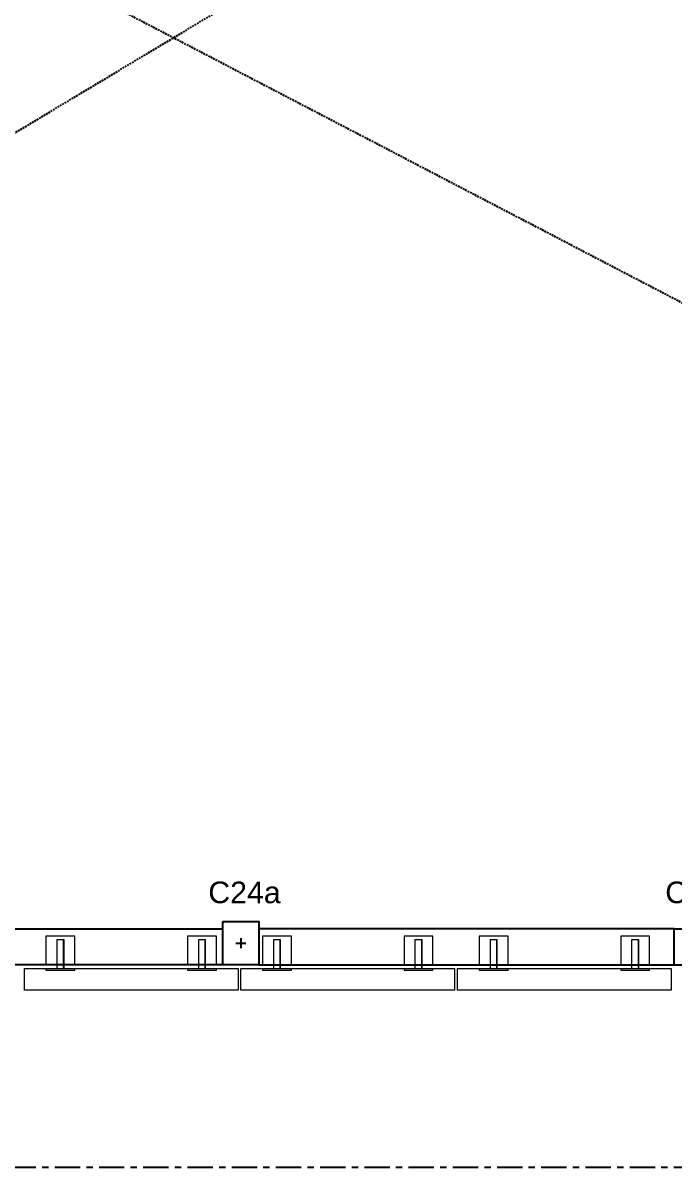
# Model space of a CAD drawing. Header units: millimetres. Extents: x 663313 to 1226001, y 1431724 to 1620898.
# Drawn here: x 907039 to 911548, y 1527342 to 1535268 of the extents above; entities that cross this region are included whole.
import ezdxf
from ezdxf.enums import TextEntityAlignment as Align

# ---------------------------------------------------------------- set-up
doc = ezdxf.new("R2010")
doc.units = ezdxf.units.MM
for name, pattern in [('CENTER', [50.8, 31.75, -6.35, 6.35, -6.35]), ('HIDDEN', [0.375, 0.25, -0.125]), ('TA_GL_000.70000', [1.925, 0.7, -0.175, 0.175, -0.175, 0.7]), ('XKITLINE00', [0]), ('XKITLINE02', [4, 2, -2])]:
    doc.linetypes.add(name, pattern=pattern)
for name, color, linetype in [('000 - 0_SYM_DWG_GRIDLINE_MAIN_COLOR_251', 7, 'Continuous'), ('000 - 0_SYM_DWG_SLOPE-SYM_TEXT_COLOR_3', 7, 'Continuous'), ('000 - GRID', 7, 'CENTER'), ('BR', 7, 'Continuous'), ('CVA044__', 7, 'Continuous'), ('DIM', 7, 'Continuous')]:
    doc.layers.add(name, color=color, linetype=linetype)
doc.layers.add('Part', color=7, linetype='Continuous', lineweight=0)
doc.styles.add('Arial', font='arial.ttf')
doc.styles.add('TA', font='', dxfattribs={"height": 4.5})
doc.styles.get('TA').set_extended_font_data('Cordia New')

# ---------------------------------------------------------------- blocks, each defined once
blk = doc.blocks.new('*U4786')
at = {"layer": '000 - 0_SYM_DWG_GRIDLINE_MAIN_COLOR_251', "color": 7, "linetype": 'ByBlock', "ltscale": 5}
blk.add_line((76, 0), (-538, 0), dxfattribs=at)
at = {"color": 7, "style": 'TA', "flags": 1}
blk.add_attdef('LOCATION', (6, -6), '', height=4.5, rotation=270, dxfattribs=at)
at = {"layer": '000 - 0_SYM_DWG_SLOPE-SYM_TEXT_COLOR_3', "color": 7, "style": 'Arial'}
blk.add_attdef('GRID-HEAD', text='', height=4, rotation=180, dxfattribs=at).set_placement((154.09, 0), align=Align.MIDDLE_CENTER)
blk = doc.blocks.new('W-1-PP18-ST_ENT4_REV00_20260531-225107_LOPF_DIMS')
at = {"layer": '000 - GRID', "color": 7, "linetype": 'TA_GL_000.70000', "xscale": 50.00000000000038, "yscale": 50.00000000000038, "zscale": 50.00000000000038, "rotation": 180}
blk.add_blockref('*U4786', (0, -14800), dxfattribs=at)
blk = doc.blocks.new('C25')
at = {"layer": 'BR', "color": 7}
for p, q in [((-0.0343, 0), (0.0343, 0)), ((0, 0.0343), (0, -0.0343))]:
    blk.add_line(p, q, dxfattribs=at)
at = {"layer": 'BR', "color": 7, "ltscale": 5}
blk.add_lwpolyline([(-0.125, 0.2), (0.125, 0.2), (0.125, -0.2), (-0.125, -0.2)], close=True, dxfattribs=at)
blk = doc.blocks.new('C24a')
at = {"layer": 'BR', "color": 7}
for p, q in [((0.0343, 0), (-0.0343, 0)), ((0, 0.0343), (0, -0.0343))]:
    blk.add_line(p, q, dxfattribs=at)
at = {"layer": 'BR', "color": 7, "ltscale": 5}
blk.add_lwpolyline([(0.15, 0.125), (0.15, -0.125), (-0.15, -0.125), (-0.15, 0.125)], close=True, dxfattribs=at)
blk = doc.blocks.new('44')
at = {"layer": 'Part', "color": 7, "linetype": 'XKITLINE02', "lineweight": 0}
for p, q in [((19.9889, 35.5206), (19.7889, 35.5206)), ((19.9889, 34.5406), (19.7889, 34.5406)), ((19.9889, 34.0206), (19.7889, 34.0206)), ((19.9889, 33.0406), (19.7889, 33.0406)), ((19.9889, 32.5206), (19.7889, 32.5206)), ((19.9889, 31.5406), (19.7889, 31.5406))]:
    blk.add_line(p, q, dxfattribs=at)
at = {"layer": 'Part', "color": 7, "linetype": 'XKITLINE00', "lineweight": 0}
for points in [[(19.7889, 35.7906), (19.7889, 34.3106), (19.6389, 34.3106), (19.6389, 35.7906)], [(19.7889, 34.2906), (19.7889, 32.8106), (19.6389, 32.8106), (19.6389, 34.2906)], [(19.6389, 31.3106), (19.6389, 32.7906), (19.7889, 32.7906), (19.7889, 31.3106)]]:
    blk.add_lwpolyline(points, close=True, dxfattribs=at)
at = {"layer": 'Part', "color": 7, "linetype": 'HIDDEN', "lineweight": 0, "ltscale": 8}
for points in [[(19.7889, 35.6406), (19.7789, 35.6406), (19.7789, 35.4406), (19.7889, 35.4406)], [(19.7889, 34.6606), (19.7789, 34.6606), (19.7789, 34.4606), (19.7889, 34.4606)], [(19.7889, 34.1406), (19.7789, 34.1406), (19.7789, 33.9406), (19.7889, 33.9406)], [(19.7889, 33.1606), (19.7789, 33.1606), (19.7789, 32.9606), (19.7889, 32.9606)], [(19.7889, 32.6406), (19.7789, 32.6406), (19.7789, 32.4406), (19.7889, 32.4406)], [(19.7889, 31.6606), (19.7789, 31.6606), (19.7789, 31.4606), (19.7889, 31.4606)]]:
    blk.add_lwpolyline(points, dxfattribs=at)
for points in [[(19.8139, 35.4406), (20.0139, 35.4406), (20.0139, 35.6406), (19.8139, 35.6406)], [(19.8139, 34.4606), (20.0139, 34.4606), (20.0139, 34.6606), (19.8139, 34.6606)], [(19.8139, 33.9406), (20.0139, 33.9406), (20.0139, 34.1406), (19.8139, 34.1406)], [(19.8139, 32.9606), (20.0139, 32.9606), (20.0139, 33.1606), (19.8139, 33.1606)], [(19.8139, 32.4406), (20.0139, 32.4406), (20.0139, 32.6406), (19.8139, 32.6406)], [(19.8139, 31.4606), (20.0139, 31.4606), (20.0139, 31.6606), (19.8139, 31.6606)]]:
    blk.add_lwpolyline(points, close=True, dxfattribs=at)
at = {"layer": 'Part', "color": 7, "linetype": 'XKITLINE02', "lineweight": 0}
for points in [[(19.7889, 35.5156), (19.9889, 35.5156), (19.9889, 35.5656), (19.7889, 35.5656)], [(19.7889, 34.5356), (19.9889, 34.5356), (19.9889, 34.5856), (19.7889, 34.5856)], [(19.7889, 34.0156), (19.9889, 34.0156), (19.9889, 34.0656), (19.7889, 34.0656)], [(19.7889, 33.0356), (19.9889, 33.0356), (19.9889, 33.0856), (19.7889, 33.0856)], [(19.7889, 32.5156), (19.9889, 32.5156), (19.9889, 32.5656), (19.7889, 32.5656)], [(19.7889, 31.5356), (19.9889, 31.5356), (19.9889, 31.5856), (19.7889, 31.5856)]]:
    blk.add_lwpolyline(points, dxfattribs=at)
blk = doc.blocks.new('W-1-PP18-ST_ENT4_REV00_20260531-225334_LOPF_PL')
at = {"layer": 'DIM', "color": 7, "linetype": 'HIDDEN', "ltscale": 50}
for p, q in [((-3080.3, -13100), (16344.6, -1449.9)), ((18969.8, -13150.5), (-2309.3, -2059.5))]:
    blk.add_line(p, q, dxfattribs=at)
at = {"layer": 'DIM', "color": 7}
blk.add_line((7469.5, -13399.6), (4719.5, -13399.5), dxfattribs=at)
for points in [[(4719.5, -13150.2), (7469.5, -13150.3)], [(10594.7, -13150.3), (7719.5, -13150.3)], [(10594.7, -13400.3), (7719.5, -13400.3)]]:
    blk.add_lwpolyline(points, dxfattribs=at)
at = {"color": 7, "xscale": 1000.000000000001, "yscale": 1000.000000000001, "zscale": 1000.000000000001, "rotation": 89.99860513390374}
blk.add_blockref('C24a', (7594.5, -13249.6), dxfattribs=at)
at = {"layer": 'DIM', "color": 7, "xscale": 1000, "yscale": 1000, "zscale": 1000, "rotation": 89.99860517248617}
blk.add_blockref('C25', (10794.7, -13275.2), dxfattribs=at)
at = {"layer": 'CVA044__', "color": 7, "char_height": 150, "attachment_point": 5, "style": 'Arial', "bg_fill": 3, "box_fill_scale": 1.1, "bg_fill_color": 256, "bg_fill_true_color": 13158600, "bg_fill_transparency": 0}
for s, insert in [('\\A1;C24a', (7619.6, -12898.1)), ('\\A1;C23a', (10783.7, -12898.1))]:
    blk.add_mtext(s, dxfattribs=dict(at, insert=insert))
at = {"color": 7, "xscale": 1000.000000000001, "yscale": 1000.000000000001, "zscale": 1000.000000000001, "rotation": 90}
blk.add_blockref('44', (41885.6, -33213.9), dxfattribs=at)

msp = doc.modelspace()

# ---------------------------------------------------------------- block references
at = {"layer": 'DIM', "color": 7}
msp.add_blockref('W-1-PP18-ST_ENT4_REV00_20260531-225107_LOPF_DIMS', (900953.6784, 1542142.0054), dxfattribs=at)

# ---------------------------------------------------------------- next in the draw order: block references
msp.add_blockref('W-1-PP18-ST_ENT4_REV00_20260531-225334_LOPF_PL', (900953.6784, 1542142.0054), dxfattribs=at)

doc.saveas('drawing.dxf')
